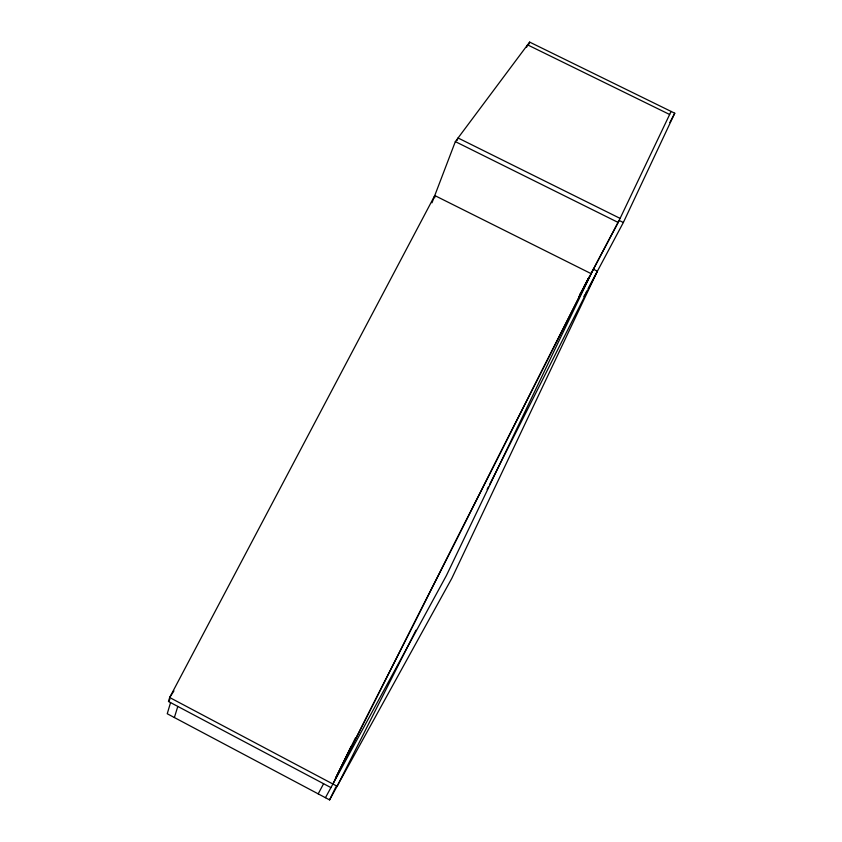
<?xml version="1.0" encoding="UTF-8"?>
<svg xmlns="http://www.w3.org/2000/svg" width="842" height="842" viewBox="0 0 842 842"><rect width="100%" height="100%" fill="white"/><g stroke="black" fill="none" stroke-linecap="round" stroke-linejoin="round"><path stroke-width="1.26" d="M434.714 197.807L434.767 195.544L591.095 273.639M330.938 787.607L168.495 701.491L169.663 697.513L434.767 195.544M170.558 702.586L167.242 713.753L329.58 799.9L451.796 578.38L597.388 271.208L593.347 269.198L332.895 783.997M174.378 717.531L177.799 706.427M431.988 202.806L455.343 141.614L529.639 42.1L674.758 113.217L623.343 222.509L588.137 288.574M457.122 140.435L458.059 137.983L620.101 218.394M526.597 47.289L527.576 44.858L669.643 114.501M528.65 44.531L529.639 42.1M590.558 274.66L618.165 222.456L671.106 111.428M329.58 799.9L335.884 786.933M335.558 778.176L351.135 746.359M335.79 778.103L355.408 738.002M415.969 630.205L337.116 786.239L169.663 697.513L173.947 690.893M487.108 489.423L488.297 487.076M489.486 484.729L597.388 271.208M335.327 778.861L588.842 277.755M669.843 122.522L674.758 113.217M579.654 294.889L580.885 292.574M583.948 286.775L588.853 277.513M580.506 293.469L589.095 277.239M578.907 296.7L589.337 276.976M318.202 793.859L323.591 783.713M583.853 296.616L585.085 294.29M585.664 293.205L586.895 290.89M325.444 797.7L446.386 575.581L593.347 269.198L619.144 220.425L623.343 222.509M168.495 701.491L169.916 699.281M455.343 141.614L618.165 222.456"/></g></svg>
